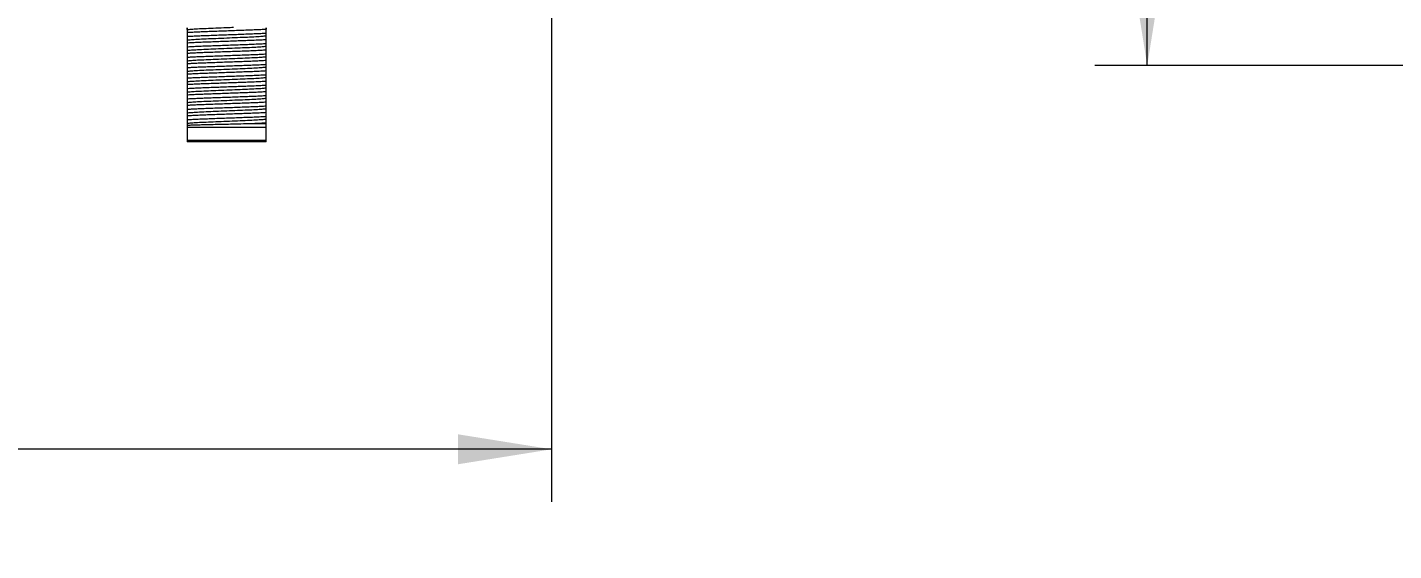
# Model space of a CAD drawing. Header units: millimetres. Extents: x 2 to 278, y 1 to 215.
# Drawn here: x 76.26 to 122.57, y 117.74 to 135.48 of the extents above; entities that cross this region are included whole.
import ezdxf

# ---------------------------------------------------------------- set-up
doc = ezdxf.new("R2010")
doc.units = ezdxf.units.MM
doc.styles.add('SLDTEXTSTYLE0', font='GOTHIC.TTF', dxfattribs={"width": 0.913})
doc.dimstyles.new('SLDDIMSTYLE0', dxfattribs={"dimtxt": 2.116667, "dimasz": 3.175, "dimexe": 0, "dimexo": 0.0625, "dimgap": 0.529167, "dimtad": 0, "dimtih": 1, "dimtoh": 1, "dimdec": 1, "dimlfac": 2, "dimrnd": 1e-09, "dimzin": 4, "dimdsep": 46, "dimtxsty": 'SLDTEXTSTYLE0', "dimsah": 1, "dimcen": 0.09, "dimadec": 0, "dimazin": 1, "dimtfac": 1, "dimtdec": 1, "dimtofl": 0, "dimtmove": 0, "dimatfit": 3, "dimfxl": 1, "dimfrac": 2, "dimtolj": 1, "dimtzin": 12, "dimarcsym": 0})

# ---------------------------------------------------------------- blocks, each defined once
blk = doc.blocks.new('_D')
at = {"color": 7, "linetype": 'Continuous', "lineweight": 0}
for p, q in [((33.53, 136.166), (33.53, 119.4)), ((94.03, 136.166), (94.03, 119.4)), ((33.53, 121.178), (56.406, 121.178)), ((59.901, 121.178), (59.257, 121.178)), ((59.257, 121.178), (59.257, 117.815)), ((67.658, 121.178), (68.302, 121.178)), ((68.302, 121.178), (68.302, 117.815)), ((94.03, 121.178), (71.153, 121.178)), ((59.257, 117.815), (59.901, 117.815)), ((68.302, 117.815), (67.658, 117.815))]:
    blk.add_line(p, q, dxfattribs=at)
at = {"color": 7, "linetype": 'Continuous', "lineweight": 18}
for points in [[(33.53, 121.178), (36.705, 120.67), (36.705, 121.686)], [(94.03, 121.178), (90.855, 121.686), (90.855, 120.67)]]:
    blk.add_solid(points, dxfattribs=at)
at = {"color": 7, "linetype": 'Continuous', "lineweight": 18, "char_height": 2.1167, "attachment_point": 1, "style": 'SLDTEXTSTYLE0'}
for s, insert in [('121.0mm', (57.616, 124.311)), ('4.76in', (59.901, 120.519))]:
    blk.add_mtext(s, dxfattribs=dict(at, insert=insert))
blk = doc.blocks.new('_D_9')
at = {"color": 7, "linetype": 'Continuous', "lineweight": 0}
for p, q in [((127.249, 169.185), (112.443, 169.185)), ((114.221, 169.185), (114.221, 155.479)), ((110.342, 151.686), (109.699, 151.686)), ((109.699, 151.686), (109.699, 148.323)), ((118.1, 151.686), (118.743, 151.686)), ((118.743, 151.686), (118.743, 148.323)), ((109.699, 148.323), (110.342, 148.323)), ((118.743, 148.323), (118.1, 148.323)), ((114.221, 134.188), (114.221, 147.894)), ((127.249, 134.188), (112.443, 134.188))]:
    blk.add_line(p, q, dxfattribs=at)
at = {"color": 7, "linetype": 'Continuous', "lineweight": 18}
for points in [[(114.221, 169.185), (113.713, 166.01), (114.729, 166.01)], [(114.221, 134.188), (114.729, 137.363), (113.713, 137.363)]]:
    blk.add_solid(points, dxfattribs=at)
at = {"color": 7, "linetype": 'Continuous', "lineweight": 18, "char_height": 2.1167, "attachment_point": 1, "style": 'SLDTEXTSTYLE0'}
for s, insert in [('70.0mm', (108.839, 154.819)), ('2.76in', (110.342, 151.027))]:
    blk.add_mtext(s, dxfattribs=dict(at, insert=insert))

msp = doc.modelspace()

# ---------------------------------------------------------------- linework, layer by layer
at = {"color": 7, "linetype": 'Continuous', "lineweight": 18}
for p, q in [((81.679, 135.313), (81.679, 135.176)), ((84.354, 135.289), (84.354, 135.425)), ((81.679, 134.96), (81.679, 134.823)), ((84.354, 134.936), (84.354, 135.072)), ((81.679, 134.607), (81.679, 134.471)), ((84.354, 134.583), (84.354, 134.719)), ((84.354, 134.23), (84.354, 134.366)), ((81.679, 134.254), (81.679, 134.118)), ((81.679, 133.901), (81.679, 133.765)), ((84.354, 133.877), (84.354, 134.014)), ((81.679, 133.549), (81.679, 133.412)), ((84.354, 133.525), (84.354, 133.661)), ((81.679, 133.196), (81.679, 133.06)), ((84.354, 133.172), (84.354, 133.308)), ((84.354, 132.819), (84.354, 132.955)), ((81.679, 132.843), (81.679, 132.707)), ((81.679, 132.49), (81.679, 132.354)), ((84.354, 132.466), (84.354, 132.603)), ((81.679, 132.166), (81.679, 132.096)), ((81.679, 132.096), (84.354, 132.096)), ((81.679, 132.096), (81.679, 131.646)), ((83.764, 132.221), (84.354, 132.221)), ((84.354, 132.221), (84.354, 132.25)), ((84.354, 132.096), (84.354, 132.221)), ((84.354, 131.646), (84.354, 132.096)), ((84.354, 131.646), (81.679, 131.646))]:
    msp.add_line(p, q, dxfattribs=at)
for points, knots in [([(81.679, 135.405), (81.72, 135.41), (81.803, 135.419), (82.025, 135.434), (82.308, 135.448), (82.647, 135.461), (82.97, 135.475), (83.168, 135.483), (83.244, 135.486)], [0, 0, 0, 0, 0.1709865, 0.3415225, 0.5207334, 0.6999443, 0.8854984, 1, 1, 1, 1]), ([(81.679, 135.405), (81.679, 135.476), (81.679, 135.445), (81.679, 135.421), (81.679, 135.405)], [0, 0, 0, 0, 0.3243266, 1, 1, 1, 1]), ([(81.679, 135.313), (81.726, 135.316), (81.821, 135.322), (81.999, 135.33), (82.2, 135.339), (82.428, 135.347), (82.678, 135.356), (82.944, 135.366), (83.213, 135.376), (83.476, 135.386), (83.726, 135.395), (83.963, 135.404), (84.181, 135.414), (84.296, 135.421), (84.354, 135.425)], [0, 0, 0, 0, 0.077287, 0.154574, 0.231861, 0.309148, 0.393367, 0.477586, 0.561817, 0.646048, 0.730285, 0.814522, 0.907261, 1, 1, 1, 1]), ([(81.679, 135.405), (81.679, 135.394), (81.679, 135.376), (81.679, 135.342), (81.679, 135.322), (81.679, 135.313)], [0, 0, 0, 0, 0.498616, 0.749175, 1, 1, 1, 1]), ([(81.679, 135.176), (81.726, 135.179), (81.821, 135.185), (81.999, 135.194), (82.2, 135.202), (82.428, 135.211), (82.678, 135.22), (82.944, 135.23), (83.213, 135.24), (83.476, 135.249), (83.726, 135.259), (83.963, 135.268), (84.181, 135.278), (84.296, 135.285), (84.354, 135.289)], [0, 0, 0, 0, 0.077287, 0.154574, 0.231861, 0.309148, 0.393367, 0.477586, 0.561817, 0.646048, 0.730285, 0.814522, 0.907261, 1, 1, 1, 1]), ([(84.354, 135.425), (84.354, 135.438), (84.354, 135.46), (84.354, 135.479), (84.354, 135.425)], [0, 0, 0, 0, 0.5900087, 1, 1, 1, 1]), ([(84.354, 135.196), (84.354, 135.208), (84.354, 135.225), (84.354, 135.259), (84.354, 135.279), (84.354, 135.289)], [0, 0, 0, 0, 0.498616, 0.749175, 1, 1, 1, 1]), ([(81.679, 135.052), (81.72, 135.057), (81.803, 135.067), (82.025, 135.081), (82.308, 135.095), (82.648, 135.109), (83.016, 135.124), (83.385, 135.14), (83.724, 135.154), (84.007, 135.167), (84.229, 135.182), (84.312, 135.191), (84.354, 135.196)], [0, 0, 0, 0, 0.096548, 0.192842, 0.294034, 0.395226, 0.5, 0.604774, 0.705966, 0.807158, 0.903452, 1, 1, 1, 1]), ([(81.679, 135.176), (81.679, 135.163), (81.679, 135.138), (81.679, 135.094), (81.679, 135.069), (81.679, 135.052)], [0, 0, 0, 0, 0.2638151, 0.5276377, 1, 1, 1, 1]), ([(81.679, 134.96), (81.726, 134.963), (81.821, 134.969), (81.999, 134.978), (82.2, 134.986), (82.428, 134.994), (82.678, 135.003), (82.944, 135.013), (83.213, 135.023), (83.476, 135.033), (83.726, 135.042), (83.963, 135.051), (84.181, 135.061), (84.296, 135.068), (84.354, 135.072)], [0, 0, 0, 0, 0.0772869, 0.1545737, 0.231861, 0.3091483, 0.3933669, 0.4775857, 0.5618167, 0.6460476, 0.7302847, 0.8145218, 0.9072608, 1, 1, 1, 1]), ([(81.679, 135.052), (81.679, 135.041), (81.679, 135.023), (81.679, 134.989), (81.679, 134.97), (81.679, 134.96)], [0, 0, 0, 0, 0.498616, 0.749175, 1, 1, 1, 1]), ([(81.679, 134.823), (81.726, 134.827), (81.821, 134.833), (81.999, 134.841), (82.2, 134.85), (82.428, 134.858), (82.678, 134.867), (82.944, 134.877), (83.213, 134.887), (83.476, 134.897), (83.726, 134.906), (83.963, 134.915), (84.181, 134.925), (84.296, 134.932), (84.354, 134.936)], [0, 0, 0, 0, 0.077287, 0.154574, 0.231861, 0.309148, 0.393367, 0.477586, 0.561817, 0.646048, 0.730285, 0.814522, 0.907261, 1, 1, 1, 1]), ([(81.679, 134.7), (81.72, 134.704), (81.803, 134.714), (82.025, 134.729), (82.308, 134.742), (82.648, 134.756), (83.016, 134.771), (83.385, 134.787), (83.724, 134.801), (84.007, 134.814), (84.229, 134.829), (84.312, 134.838), (84.354, 134.843)], [0, 0, 0, 0, 0.096548, 0.192842, 0.294034, 0.395226, 0.5, 0.604774, 0.705966, 0.807158, 0.903452, 1, 1, 1, 1]), ([(81.679, 134.823), (81.679, 134.811), (81.679, 134.785), (81.679, 134.741), (81.679, 134.716), (81.679, 134.7)], [0, 0, 0, 0, 0.263815, 0.527638, 1, 1, 1, 1]), ([(84.354, 135.072), (84.354, 135.085), (84.354, 135.11), (84.354, 135.154), (84.354, 135.18), (84.354, 135.196)], [0, 0, 0, 0, 0.263815, 0.527638, 1, 1, 1, 1]), ([(84.354, 134.843), (84.354, 134.855), (84.354, 134.872), (84.354, 134.906), (84.354, 134.926), (84.354, 134.936)], [0, 0, 0, 0, 0.498616, 0.749175, 1, 1, 1, 1]), ([(84.354, 134.719), (84.354, 134.732), (84.354, 134.758), (84.354, 134.801), (84.354, 134.827), (84.354, 134.843)], [0, 0, 0, 0, 0.263815, 0.527638, 1, 1, 1, 1]), ([(81.679, 134.607), (81.726, 134.61), (81.821, 134.616), (81.999, 134.625), (82.2, 134.633), (82.428, 134.641), (82.678, 134.651), (82.944, 134.66), (83.213, 134.67), (83.476, 134.68), (83.726, 134.689), (83.963, 134.698), (84.181, 134.708), (84.296, 134.716), (84.354, 134.719)], [0, 0, 0, 0, 0.077287, 0.154574, 0.231861, 0.309148, 0.393367, 0.477586, 0.561817, 0.646048, 0.730285, 0.814522, 0.907261, 1, 1, 1, 1]), ([(81.679, 134.7), (81.679, 134.688), (81.679, 134.671), (81.679, 134.637), (81.679, 134.617), (81.679, 134.607)], [0, 0, 0, 0, 0.498616, 0.749175, 1, 1, 1, 1]), ([(81.679, 134.471), (81.726, 134.474), (81.821, 134.48), (81.999, 134.489), (82.2, 134.497), (82.428, 134.505), (82.678, 134.514), (82.944, 134.524), (83.213, 134.534), (83.476, 134.544), (83.726, 134.553), (83.963, 134.562), (84.181, 134.572), (84.296, 134.579), (84.354, 134.583)], [0, 0, 0, 0, 0.077287, 0.154574, 0.231861, 0.309148, 0.393367, 0.477586, 0.561817, 0.646048, 0.730285, 0.814522, 0.907261, 1, 1, 1, 1]), ([(81.679, 134.347), (81.72, 134.352), (81.803, 134.361), (82.025, 134.376), (82.308, 134.389), (82.648, 134.403), (83.016, 134.419), (83.385, 134.434), (83.724, 134.448), (84.007, 134.461), (84.229, 134.476), (84.312, 134.486), (84.354, 134.49)], [0, 0, 0, 0, 0.0965482, 0.192842, 0.2940341, 0.3952262, 0.5, 0.6047739, 0.705966, 0.8071581, 0.9034519, 1, 1, 1, 1]), ([(81.679, 134.471), (81.679, 134.458), (81.679, 134.432), (81.679, 134.388), (81.679, 134.363), (81.679, 134.347)], [0, 0, 0, 0, 0.2638151, 0.5276377, 1, 1, 1, 1]), ([(81.679, 134.254), (81.726, 134.257), (81.821, 134.263), (81.999, 134.272), (82.2, 134.28), (82.428, 134.289), (82.678, 134.298), (82.944, 134.308), (83.213, 134.318), (83.476, 134.327), (83.726, 134.336), (83.963, 134.346), (84.181, 134.356), (84.296, 134.363), (84.354, 134.366)], [0, 0, 0, 0, 0.077287, 0.154574, 0.231861, 0.309148, 0.393367, 0.477586, 0.561817, 0.646048, 0.730285, 0.814522, 0.907261, 1, 1, 1, 1]), ([(81.679, 134.347), (81.679, 134.335), (81.679, 134.318), (81.679, 134.284), (81.679, 134.264), (81.679, 134.254)], [0, 0, 0, 0, 0.498616, 0.749175, 1, 1, 1, 1]), ([(84.354, 134.49), (84.354, 134.502), (84.354, 134.519), (84.354, 134.553), (84.354, 134.573), (84.354, 134.583)], [0, 0, 0, 0, 0.498616, 0.749175, 1, 1, 1, 1]), ([(84.354, 134.366), (84.354, 134.379), (84.354, 134.405), (84.354, 134.449), (84.354, 134.474), (84.354, 134.49)], [0, 0, 0, 0, 0.2638151, 0.5276377, 1, 1, 1, 1]), ([(81.679, 134.118), (81.726, 134.121), (81.821, 134.127), (81.999, 134.136), (82.2, 134.144), (82.428, 134.152), (82.678, 134.162), (82.944, 134.171), (83.213, 134.181), (83.476, 134.191), (83.726, 134.2), (83.963, 134.209), (84.181, 134.219), (84.296, 134.227), (84.354, 134.23)], [0, 0, 0, 0, 0.077287, 0.154574, 0.231861, 0.309148, 0.393367, 0.477586, 0.561817, 0.646048, 0.730285, 0.814522, 0.907261, 1, 1, 1, 1]), ([(81.679, 133.994), (81.72, 133.999), (81.803, 134.008), (82.025, 134.023), (82.308, 134.036), (82.648, 134.05), (83.016, 134.066), (83.385, 134.081), (83.724, 134.095), (84.007, 134.109), (84.229, 134.123), (84.312, 134.133), (84.354, 134.138)], [0, 0, 0, 0, 0.096548, 0.192842, 0.294034, 0.395226, 0.5, 0.604774, 0.705966, 0.807158, 0.903452, 1, 1, 1, 1]), ([(81.679, 134.118), (81.679, 134.105), (81.679, 134.08), (81.679, 134.036), (81.679, 134.01), (81.679, 133.994)], [0, 0, 0, 0, 0.2638151, 0.5276377, 1, 1, 1, 1]), ([(81.679, 133.901), (81.726, 133.904), (81.821, 133.91), (81.999, 133.919), (82.2, 133.927), (82.428, 133.936), (82.678, 133.945), (82.944, 133.955), (83.213, 133.965), (83.476, 133.975), (83.726, 133.984), (83.963, 133.993), (84.181, 134.003), (84.296, 134.01), (84.354, 134.014)], [0, 0, 0, 0, 0.077287, 0.154574, 0.231861, 0.309148, 0.393367, 0.477586, 0.561817, 0.646048, 0.730285, 0.814522, 0.907261, 1, 1, 1, 1]), ([(81.679, 133.994), (81.679, 133.982), (81.679, 133.965), (81.679, 133.931), (81.679, 133.911), (81.679, 133.901)], [0, 0, 0, 0, 0.498616, 0.749175, 1, 1, 1, 1]), ([(81.679, 133.765), (81.726, 133.768), (81.821, 133.774), (81.999, 133.783), (82.2, 133.791), (82.428, 133.799), (82.678, 133.809), (82.944, 133.819), (83.213, 133.829), (83.476, 133.838), (83.726, 133.847), (83.963, 133.856), (84.181, 133.867), (84.296, 133.874), (84.354, 133.877)], [0, 0, 0, 0, 0.077287, 0.154574, 0.231861, 0.309148, 0.393367, 0.477586, 0.561817, 0.646048, 0.730285, 0.814522, 0.907261, 1, 1, 1, 1]), ([(84.354, 134.138), (84.354, 134.149), (84.354, 134.167), (84.354, 134.201), (84.354, 134.22), (84.354, 134.23)], [0, 0, 0, 0, 0.498616, 0.749175, 1, 1, 1, 1]), ([(84.354, 134.014), (84.354, 134.026), (84.354, 134.052), (84.354, 134.096), (84.354, 134.121), (84.354, 134.138)], [0, 0, 0, 0, 0.263815, 0.527638, 1, 1, 1, 1]), ([(84.354, 133.785), (84.354, 133.796), (84.354, 133.814), (84.354, 133.848), (84.354, 133.868), (84.354, 133.877)], [0, 0, 0, 0, 0.498616, 0.749175, 1, 1, 1, 1]), ([(81.679, 133.641), (81.72, 133.646), (81.803, 133.655), (82.025, 133.67), (82.308, 133.684), (82.648, 133.697), (83.016, 133.713), (83.385, 133.729), (83.724, 133.742), (84.007, 133.756), (84.229, 133.771), (84.312, 133.78), (84.354, 133.785)], [0, 0, 0, 0, 0.096548, 0.192842, 0.294034, 0.395226, 0.5, 0.604774, 0.705966, 0.807158, 0.903452, 1, 1, 1, 1]), ([(81.679, 133.765), (81.679, 133.752), (81.679, 133.727), (81.679, 133.683), (81.679, 133.658), (81.679, 133.641)], [0, 0, 0, 0, 0.2638151, 0.5276377, 1, 1, 1, 1]), ([(81.679, 133.549), (81.726, 133.552), (81.821, 133.558), (81.999, 133.567), (82.2, 133.575), (82.428, 133.583), (82.678, 133.592), (82.944, 133.602), (83.213, 133.612), (83.476, 133.622), (83.726, 133.631), (83.963, 133.64), (84.181, 133.65), (84.296, 133.657), (84.354, 133.661)], [0, 0, 0, 0, 0.077287, 0.154574, 0.231861, 0.309148, 0.393367, 0.477586, 0.561817, 0.646048, 0.730285, 0.814522, 0.907261, 1, 1, 1, 1]), ([(81.679, 133.641), (81.679, 133.63), (81.679, 133.612), (81.679, 133.578), (81.679, 133.559), (81.679, 133.549)], [0, 0, 0, 0, 0.498616, 0.749175, 1, 1, 1, 1]), ([(81.679, 133.412), (81.726, 133.415), (81.821, 133.421), (81.999, 133.43), (82.2, 133.438), (82.428, 133.447), (82.678, 133.456), (82.944, 133.466), (83.213, 133.476), (83.476, 133.486), (83.726, 133.495), (83.963, 133.504), (84.181, 133.514), (84.296, 133.521), (84.354, 133.525)], [0, 0, 0, 0, 0.077287, 0.154574, 0.231861, 0.309148, 0.393367, 0.477586, 0.561817, 0.646048, 0.730285, 0.814522, 0.907261, 1, 1, 1, 1]), ([(81.679, 133.288), (81.72, 133.293), (81.803, 133.303), (82.025, 133.317), (82.308, 133.331), (82.648, 133.345), (83.016, 133.36), (83.385, 133.376), (83.724, 133.39), (84.007, 133.403), (84.229, 133.418), (84.312, 133.427), (84.354, 133.432)], [0, 0, 0, 0, 0.096548, 0.192842, 0.294034, 0.395226, 0.5, 0.604774, 0.705966, 0.807158, 0.903452, 1, 1, 1, 1]), ([(81.679, 133.412), (81.679, 133.4), (81.679, 133.374), (81.679, 133.33), (81.679, 133.305), (81.679, 133.288)], [0, 0, 0, 0, 0.263815, 0.527638, 1, 1, 1, 1]), ([(84.354, 133.661), (84.354, 133.674), (84.354, 133.699), (84.354, 133.743), (84.354, 133.769), (84.354, 133.785)], [0, 0, 0, 0, 0.2638151, 0.5276377, 1, 1, 1, 1]), ([(84.354, 133.432), (84.354, 133.444), (84.354, 133.461), (84.354, 133.495), (84.354, 133.515), (84.354, 133.525)], [0, 0, 0, 0, 0.498616, 0.749175, 1, 1, 1, 1]), ([(84.354, 133.308), (84.354, 133.321), (84.354, 133.346), (84.354, 133.39), (84.354, 133.416), (84.354, 133.432)], [0, 0, 0, 0, 0.263815, 0.527638, 1, 1, 1, 1]), ([(81.679, 133.196), (81.726, 133.199), (81.821, 133.205), (81.999, 133.214), (82.2, 133.222), (82.428, 133.23), (82.678, 133.239), (82.944, 133.249), (83.213, 133.259), (83.476, 133.269), (83.726, 133.278), (83.963, 133.287), (84.181, 133.297), (84.296, 133.305), (84.354, 133.308)], [0, 0, 0, 0, 0.0772869, 0.1545737, 0.231861, 0.3091483, 0.3933669, 0.4775857, 0.5618167, 0.6460476, 0.7302847, 0.8145218, 0.9072608, 1, 1, 1, 1]), ([(81.679, 133.288), (81.679, 133.277), (81.679, 133.26), (81.679, 133.225), (81.679, 133.206), (81.679, 133.196)], [0, 0, 0, 0, 0.498616, 0.749175, 1, 1, 1, 1]), ([(81.679, 133.06), (81.726, 133.063), (81.821, 133.069), (81.999, 133.077), (82.2, 133.086), (82.428, 133.094), (82.678, 133.103), (82.944, 133.113), (83.213, 133.123), (83.476, 133.133), (83.726, 133.142), (83.963, 133.151), (84.181, 133.161), (84.296, 133.168), (84.354, 133.172)], [0, 0, 0, 0, 0.0772869, 0.1545737, 0.231861, 0.3091483, 0.3933669, 0.4775857, 0.5618167, 0.6460476, 0.7302847, 0.8145218, 0.9072608, 1, 1, 1, 1]), ([(81.679, 132.936), (81.72, 132.94), (81.803, 132.95), (82.025, 132.965), (82.308, 132.978), (82.648, 132.992), (83.016, 133.007), (83.385, 133.023), (83.724, 133.037), (84.007, 133.05), (84.229, 133.065), (84.312, 133.075), (84.354, 133.079)], [0, 0, 0, 0, 0.0965482, 0.192842, 0.2940341, 0.3952262, 0.5, 0.6047739, 0.705966, 0.8071581, 0.9034519, 1, 1, 1, 1]), ([(81.679, 133.06), (81.679, 133.047), (81.679, 133.021), (81.679, 132.977), (81.679, 132.952), (81.679, 132.936)], [0, 0, 0, 0, 0.263815, 0.527638, 1, 1, 1, 1]), ([(81.679, 132.843), (81.726, 132.846), (81.821, 132.852), (81.999, 132.861), (82.2, 132.869), (82.428, 132.877), (82.678, 132.887), (82.944, 132.897), (83.213, 132.907), (83.476, 132.916), (83.726, 132.925), (83.963, 132.934), (84.181, 132.944), (84.296, 132.952), (84.354, 132.955)], [0, 0, 0, 0, 0.077287, 0.154574, 0.231861, 0.309148, 0.393367, 0.477586, 0.561817, 0.646048, 0.730285, 0.814522, 0.907261, 1, 1, 1, 1]), ([(81.679, 132.936), (81.679, 132.924), (81.679, 132.907), (81.679, 132.873), (81.679, 132.853), (81.679, 132.843)], [0, 0, 0, 0, 0.498616, 0.749175, 1, 1, 1, 1]), ([(84.354, 133.079), (84.354, 133.091), (84.354, 133.108), (84.354, 133.142), (84.354, 133.162), (84.354, 133.172)], [0, 0, 0, 0, 0.498616, 0.749175, 1, 1, 1, 1]), ([(84.354, 132.955), (84.354, 132.968), (84.354, 132.994), (84.354, 133.038), (84.354, 133.063), (84.354, 133.079)], [0, 0, 0, 0, 0.263815, 0.527638, 1, 1, 1, 1]), ([(81.679, 132.707), (81.726, 132.71), (81.821, 132.716), (81.999, 132.725), (82.2, 132.733), (82.428, 132.741), (82.678, 132.75), (82.944, 132.76), (83.213, 132.77), (83.476, 132.78), (83.726, 132.789), (83.963, 132.798), (84.181, 132.808), (84.296, 132.815), (84.354, 132.819)], [0, 0, 0, 0, 0.077287, 0.154574, 0.231861, 0.309148, 0.393367, 0.477586, 0.561817, 0.646048, 0.730285, 0.814522, 0.907261, 1, 1, 1, 1]), ([(81.679, 132.583), (81.72, 132.588), (81.803, 132.597), (82.025, 132.612), (82.308, 132.625), (82.648, 132.639), (83.016, 132.655), (83.385, 132.67), (83.724, 132.684), (84.007, 132.698), (84.229, 132.712), (84.312, 132.722), (84.354, 132.727)], [0, 0, 0, 0, 0.096548, 0.192842, 0.294034, 0.395226, 0.5, 0.604774, 0.705966, 0.807158, 0.903452, 1, 1, 1, 1]), ([(81.679, 132.707), (81.679, 132.694), (81.679, 132.669), (81.679, 132.625), (81.679, 132.599), (81.679, 132.583)], [0, 0, 0, 0, 0.263815, 0.527638, 1, 1, 1, 1]), ([(81.679, 132.49), (81.726, 132.493), (81.821, 132.499), (81.999, 132.508), (82.2, 132.516), (82.428, 132.525), (82.678, 132.534), (82.944, 132.544), (83.213, 132.554), (83.476, 132.564), (83.726, 132.573), (83.963, 132.582), (84.181, 132.592), (84.296, 132.599), (84.354, 132.603)], [0, 0, 0, 0, 0.0772869, 0.1545737, 0.231861, 0.3091483, 0.3933669, 0.4775857, 0.5618167, 0.6460476, 0.7302847, 0.8145218, 0.9072608, 1, 1, 1, 1]), ([(81.679, 132.583), (81.679, 132.571), (81.679, 132.554), (81.679, 132.52), (81.679, 132.5), (81.679, 132.49)], [0, 0, 0, 0, 0.498616, 0.749175, 1, 1, 1, 1]), ([(84.354, 132.727), (84.354, 132.738), (84.354, 132.755), (84.354, 132.79), (84.354, 132.809), (84.354, 132.819)], [0, 0, 0, 0, 0.498616, 0.749175, 1, 1, 1, 1]), ([(84.354, 132.603), (84.354, 132.615), (84.354, 132.641), (84.354, 132.685), (84.354, 132.71), (84.354, 132.727)], [0, 0, 0, 0, 0.263815, 0.527638, 1, 1, 1, 1]), ([(81.679, 132.354), (81.726, 132.357), (81.821, 132.363), (81.999, 132.372), (82.2, 132.38), (82.428, 132.388), (82.678, 132.398), (82.944, 132.408), (83.213, 132.417), (83.476, 132.427), (83.726, 132.436), (83.963, 132.445), (84.181, 132.455), (84.296, 132.463), (84.354, 132.466)], [0, 0, 0, 0, 0.0772869, 0.1545737, 0.231861, 0.3091483, 0.3933669, 0.4775857, 0.5618167, 0.6460476, 0.7302847, 0.8145218, 0.9072608, 1, 1, 1, 1]), ([(81.679, 132.23), (81.72, 132.235), (81.803, 132.244), (82.025, 132.259), (82.308, 132.273), (82.648, 132.286), (83.016, 132.302), (83.385, 132.317), (83.724, 132.331), (84.007, 132.345), (84.229, 132.36), (84.312, 132.369), (84.354, 132.374)], [0, 0, 0, 0, 0.096548, 0.192842, 0.294034, 0.395226, 0.5, 0.604774, 0.705966, 0.807158, 0.903452, 1, 1, 1, 1]), ([(81.679, 132.354), (81.679, 132.341), (81.679, 132.316), (81.679, 132.272), (81.679, 132.246), (81.679, 132.23)], [0, 0, 0, 0, 0.2638151, 0.5276377, 1, 1, 1, 1]), ([(81.679, 132.23), (81.679, 132.222), (81.679, 132.205), (81.679, 132.179), (81.679, 132.166)], [0, 0, 0, 0, 0.499169, 1, 1, 1, 1]), ([(81.679, 132.166), (81.72, 132.168), (81.804, 132.172), (81.97, 132.178), (82.161, 132.183), (82.379, 132.189), (82.619, 132.194), (82.876, 132.2), (83.14, 132.207), (83.445, 132.214), (83.645, 132.219), (83.764, 132.221)], [0, 0, 0, 0, 0.1017195, 0.2034389, 0.3051402, 0.4068548, 0.5143879, 0.621921, 0.7313192, 0.8407174, 1, 1, 1, 1]), ([(83.764, 132.221), (83.834, 132.224), (83.974, 132.229), (84.179, 132.239), (84.291, 132.246), (84.354, 132.25)], [0, 0, 0, 0, 0.299213, 0.605709, 1, 1, 1, 1]), ([(84.354, 132.374), (84.354, 132.385), (84.354, 132.403), (84.354, 132.437), (84.354, 132.456), (84.354, 132.466)], [0, 0, 0, 0, 0.498616, 0.749175, 1, 1, 1, 1]), ([(84.354, 132.25), (84.354, 132.263), (84.354, 132.288), (84.354, 132.332), (84.354, 132.357), (84.354, 132.374)], [0, 0, 0, 0, 0.2638151, 0.5276377, 1, 1, 1, 1]), ([(81.679, 131.646), (81.679, 131.644), (81.679, 131.64), (81.679, 131.633), (81.679, 131.621), (81.679, 131.601), (81.679, 131.597), (81.679, 131.597), (81.679, 131.596)], [0, 0, 0, 0, 0.023519, 0.052542, 0.102572, 0.247513, 0.787287, 1, 1, 1, 1]), ([(84.354, 131.596), (84.339, 131.596), (84.311, 131.596), (84.215, 131.596), (84.082, 131.596), (83.909, 131.596), (83.705, 131.596), (83.482, 131.596), (83.25, 131.596), (83.016, 131.596), (82.782, 131.596), (82.55, 131.596), (82.327, 131.596), (82.124, 131.596), (81.95, 131.596), (81.817, 131.596), (81.722, 131.596), (81.693, 131.596), (81.679, 131.596)], [0, 0, 0, 0, 0.0604111, 0.1208574, 0.1853939, 0.2499995, 0.3145359, 0.3791415, 0.4395356, 0.4999995, 0.5603936, 0.6208574, 0.6853939, 0.7499995, 0.8145359, 0.8791415, 0.9395531, 1, 1, 1, 1]), ([(84.354, 131.596), (84.354, 131.597), (84.354, 131.598), (84.354, 131.606), (84.354, 131.624), (84.354, 131.632), (84.354, 131.64), (84.354, 131.644), (84.354, 131.646)], [0, 0, 0, 0, 0.407931, 0.818072, 0.875849, 0.949904, 0.975284, 1, 1, 1, 1])]:
    msp.add_open_spline(points, degree=3, knots=knots, dxfattribs=at)

# ---------------------------------------------------------------- dimensions: what is measured, and where the dimension line sits
dim = msp.add_linear_dim(base=(114.221, 169.185), p1=(128.519, 134.188), p2=(128.519, 169.185), angle=90, dimstyle='SLDDIMSTYLE0', dxfattribs=at)
dim.commit()
dim.dimension.update_dxf_attribs({"geometry": '_D_9', "text_midpoint": (114.221, 151.686), "dimtype": 160})
dim = msp.add_linear_dim(base=(94.03, 121.178), p1=(33.53, 137.436), p2=(94.03, 137.436), dimstyle='SLDDIMSTYLE0', dxfattribs=at)
dim.commit()
dim.dimension.update_dxf_attribs({"geometry": '_D', "text_midpoint": (63.78, 121.178), "dimtype": 160})

doc.saveas('drawing.dxf')
